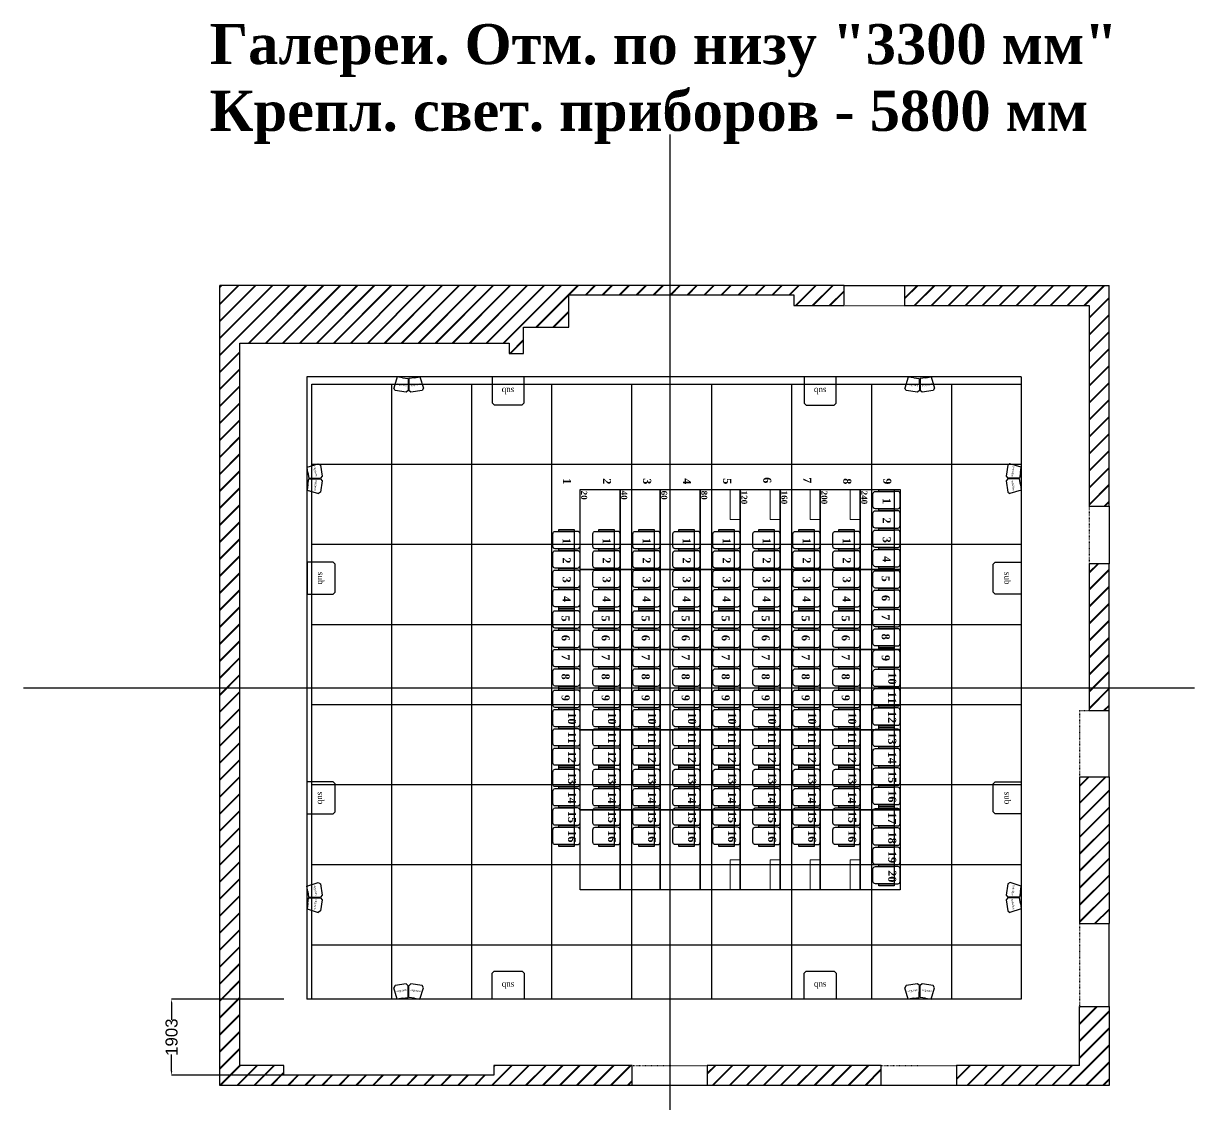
# Model space of a CAD drawing. Header units: millimetres. Extents: x -520232 to 211296, y -156633 to 78411.
# Drawn here: x 1598 to 30862, y 45087 to 72085 of the extents above; entities that cross this region are included whole.
import ezdxf

# ---------------------------------------------------------------- set-up
doc = ezdxf.new("R2010")
doc.units = ezdxf.units.MM
doc.linetypes.add('ACAD_ISO03W100', pattern=[30, 12, -18])
for name, color, linetype in [('Колонки', 10, 'Continuous'), ('Моторы', 7, 'Continuous'), ('Оси', 7, 'Continuous'), ('Партер', 7, 'Continuous'), ('План галлереи', 7, 'Continuous'), ('План планшет1', 7, 'Continuous'), ('Поперечный разрез', 7, 'Continuous')]:
    doc.layers.add(name, color=color, linetype=linetype)
doc.layers.add('Сидения и станки', color=7, linetype='Continuous', lineweight=25)
doc.styles.get("Standard").update_dxf_attribs({"font": 'arial.ttf', "height": 300})
doc.dimstyles.new('Размеры', dxfattribs={"dimtxt": 300, "dimasz": 100, "dimexe": 0.18, "dimexo": 0.0625, "dimgap": 0.09, "dimtad": 0, "dimdec": 0, "dimzin": 0, "dimdsep": 46, "dimtxsty": 'Standard', "dimcen": 0.09, "dimclrd": 250, "dimclre": 250, "dimclrt": 250, "dimadec": 0, "dimazin": 0, "dimtfac": 1, "dimtdec": 0, "dimtofl": 0, "dimtmove": 0, "dimatfit": 3, "dimfxl": 1, "dimtfillclr": 250, "dimtolj": 1, "dimtzin": 0, "dimarcsym": 0})
pattern_1 = [(45, (-17860.87, 43263.6), (-212.132, 212.132), []), (45, (-17850.87, 43263.6), (-212.132, 212.132), []), (45, (-17840.87, 43263.6), (-212.132, 212.132), [])]

# ---------------------------------------------------------------- blocks, each defined once
blk = doc.blocks.new('A$C20D4365F')
at = {"layer": 'Сидения и станки'}
for points in [[(-1231.25, 380), (-1181.25, 380), (-1181.25, 0), (-1231.25, 0)], [(-748.75, 380), (-698.75, 380), (-698.75, 0), (-748.75, 0)], [(-266.25, 380), (-216.25, 380), (-216.25, 0), (-266.25, 0)], [(216.25, 380), (266.25, 380), (266.25, 0), (216.25, 0)], [(698.75, 380), (748.75, 380), (748.75, 0), (698.75, 0)]]:
    blk.add_lwpolyline(points, close=True, dxfattribs=at)
for points in [[(-1121.25, 530), (-808.75, 530, -0.41421356), (-748.75, 470), (-748.75, 0), (-1181.25, 0), (-1181.25, 470, -0.41421356)], [(-638.75, 530), (-326.25, 530, -0.41421356), (-266.25, 470), (-266.25, 0), (-698.75, 0), (-698.75, 470, -0.41421356)], [(-156.25, 530), (156.25, 530, -0.41421356), (216.25, 470), (216.25, 0), (-216.25, 0), (-216.25, 470, -0.41421356)], [(326.25, 530), (638.75, 530, -0.41421356), (698.75, 470), (698.75, 0), (266.25, 0), (266.25, 470, -0.41421356)], [(-748.75, 0), (-1181.25, 0), (-1181.25, -90, 0.41421356), (-1121.25, -150), (-808.75, -150, 0.41421356), (-748.75, -90)], [(-266.25, 0), (-698.75, 0), (-698.75, -90, 0.41421356), (-638.75, -150), (-326.25, -150, 0.41421356), (-266.25, -90)], [(216.25, 0), (-216.25, 0), (-216.25, -90, 0.41421356), (-156.25, -150), (156.25, -150, 0.41421356), (216.25, -90)], [(698.75, 0), (266.25, 0), (266.25, -90, 0.41421356), (326.25, -150), (638.75, -150, 0.41421356), (698.75, -90)]]:
    blk.add_lwpolyline(points, format="xyb", close=True, dxfattribs=at)
blk = doc.blocks.new('Партер Топливо')
at = {"layer": 'Партер'}
for points in [[(-83790, -118474), (-84790, -118474), (-84790, -116474), (-83790, -116474), (-83790, -118474)], [(-82790, -118474), (-83790, -118474), (-83790, -116474), (-82790, -116474), (-82790, -118474)], [(-81790, -118474), (-82790, -118474), (-82790, -116474), (-81790, -116474), (-81790, -118474)], [(-80790, -118474), (-81790, -118474), (-81790, -116474), (-80790, -116474), (-80790, -118474)], [(-79790, -118474), (-80790, -118474), (-80790, -116474), (-79790, -116474), (-79790, -118474)], [(-78790, -118474), (-79790, -118474), (-79790, -116474), (-78790, -116474), (-78790, -118474)], [(-77790, -118474), (-78790, -118474), (-78790, -116474), (-77790, -116474), (-77790, -118474)], [(-76790, -118474), (-77790, -118474), (-77790, -116474), (-76790, -116474), (-76790, -118474)], [(-83790, -120474), (-84790, -120474), (-84790, -118474), (-83790, -118474), (-83790, -120474)], [(-82790, -120474), (-83790, -120474), (-83790, -118474), (-82790, -118474), (-82790, -120474)], [(-81790, -120474), (-82790, -120474), (-82790, -118474), (-81790, -118474), (-81790, -120474)], [(-80790, -120474), (-81790, -120474), (-81790, -118474), (-80790, -118474), (-80790, -120474)], [(-79790, -120474), (-80790, -120474), (-80790, -118474), (-79790, -118474), (-79790, -120474)], [(-78790, -120474), (-79790, -120474), (-79790, -118474), (-78790, -118474), (-78790, -120474)], [(-77790, -120474), (-78790, -120474), (-78790, -118474), (-77790, -118474), (-77790, -120474)], [(-76790, -120474), (-77790, -120474), (-77790, -118474), (-76790, -118474), (-76790, -120474)], [(-83790, -122474), (-84790, -122474), (-84790, -120474), (-83790, -120474), (-83790, -122474)], [(-82790, -122474), (-83790, -122474), (-83790, -120474), (-82790, -120474), (-82790, -122474)], [(-81790, -122474), (-82790, -122474), (-82790, -120474), (-81790, -120474), (-81790, -122474)], [(-80790, -122474), (-81790, -122474), (-81790, -120474), (-80790, -120474), (-80790, -122474)], [(-79790, -122474), (-80790, -122474), (-80790, -120474), (-79790, -120474), (-79790, -122474)], [(-78790, -122474), (-79790, -122474), (-79790, -120474), (-78790, -120474), (-78790, -122474)], [(-77790, -122474), (-78790, -122474), (-78790, -120474), (-77790, -120474), (-77790, -122474)], [(-76790, -122474), (-77790, -122474), (-77790, -120474), (-76790, -120474), (-76790, -122474)], [(-83790, -124474), (-84790, -124474), (-84790, -122474), (-83790, -122474), (-83790, -124474)], [(-82790, -124474), (-83790, -124474), (-83790, -122474), (-82790, -122474), (-82790, -124474)], [(-81790, -124474), (-82790, -124474), (-82790, -122474), (-81790, -122474), (-81790, -124474)], [(-80790, -124474), (-81790, -124474), (-81790, -122474), (-80790, -122474), (-80790, -124474)], [(-79790, -124474), (-80790, -124474), (-80790, -122474), (-79790, -122474), (-79790, -124474)], [(-78790, -124474), (-79790, -124474), (-79790, -122474), (-78790, -122474), (-78790, -124474)], [(-77790, -124474), (-78790, -124474), (-78790, -122474), (-77790, -122474), (-77790, -124474)], [(-76790, -124474), (-77790, -124474), (-77790, -122474), (-76790, -122474), (-76790, -124474)], [(-83790, -126474), (-84790, -126474), (-84790, -124474), (-83790, -124474), (-83790, -126474)], [(-82790, -126474), (-83790, -126474), (-83790, -124474), (-82790, -124474), (-82790, -126474)], [(-81790, -126474), (-82790, -126474), (-82790, -124474), (-81790, -124474), (-81790, -126474)], [(-80790, -126474), (-81790, -126474), (-81790, -124474), (-80790, -124474), (-80790, -126474)], [(-79790, -126474), (-80790, -126474), (-80790, -124474), (-79790, -124474), (-79790, -126474)], [(-78790, -126474), (-79790, -126474), (-79790, -124474), (-78790, -124474), (-78790, -126474)], [(-77790, -126474), (-78790, -126474), (-78790, -124474), (-77790, -124474), (-77790, -126474)], [(-76790, -126474), (-77790, -126474), (-77790, -124474), (-76790, -124474), (-76790, -126474)]]:
    blk.add_lwpolyline(points, dxfattribs=at)
at = {"layer": 'Партер', "color": 18, "lineweight": 13, "true_color": 0x000000}
for points in [[(-83790, -117224), (-83790, -116474), (-83540, -116474), (-83540, -117224), (-83790, -117224)], [(-82790, -117224), (-82790, -116474), (-82540, -116474), (-82540, -117224), (-82790, -117224)], [(-81790, -117224), (-81790, -116474), (-81540, -116474), (-81540, -117224), (-81790, -117224)], [(-80790, -117224), (-80790, -116474), (-80540, -116474), (-80540, -117224), (-80790, -117224)], [(-83790, -126474), (-83790, -125724), (-83540, -125724), (-83540, -126474), (-83790, -126474)], [(-82790, -126474), (-82790, -125724), (-82540, -125724), (-82540, -126474), (-82790, -126474)], [(-81790, -126474), (-81790, -125724), (-81540, -125724), (-81540, -126474), (-81790, -126474)], [(-80790, -126474), (-80790, -125724), (-80540, -125724), (-80540, -126474), (-80790, -126474)]]:
    blk.add_lwpolyline(points, dxfattribs=at)
at = {"layer": 'Партер', "rotation": 270}
for p in [(-84640, -117805), (-83640, -118785), (-82640, -118785), (-81640, -118785), (-80640, -118785), (-79640, -118785), (-78640, -118785), (-77640, -118785), (-76640, -118785), (-84640, -119785), (-83640, -120765), (-82640, -120765), (-81640, -120765), (-80640, -120765), (-79640, -120765), (-78640, -120765), (-77640, -120765), (-76640, -120765), (-84640, -121765), (-83640, -122745), (-82640, -122745), (-81640, -122745), (-80640, -122745), (-79640, -122745), (-78640, -122745), (-77640, -122745), (-76640, -122745), (-84640, -123745), (-83640, -124725), (-82640, -124725), (-81640, -124725), (-80640, -124725), (-79640, -124725), (-78640, -124725), (-77640, -124725), (-76640, -124725), (-84640, -125725)]:
    blk.add_blockref('A$C20D4365F', p, dxfattribs=at)
at = {"layer": 'Партер', "color": 3, "char_height": 200, "width": 382.45, "attachment_point": 4, "rotation": 90}
for s, insert in [('{\\fTimes New Roman|b1|i0|c204|p18;  20}', (-84589, -116963)), ('{\\fTimes New Roman|b1|i0|c204|p18;  19}', (-84589, -117445)), ('{\\fTimes New Roman|b1|i0|c204|p18;  18}', (-84589, -117928)), ('{\\fTimes New Roman|b1|i0|c204|p18;  16}', (-83589, -117962)), ('{\\fTimes New Roman|b1|i0|c204|p18;  16}', (-82589, -117962)), ('{\\fTimes New Roman|b1|i0|c204|p18;  16}', (-81589, -117962)), ('{\\fTimes New Roman|b1|i0|c204|p18;  16}', (-80589, -117962)), ('{\\fTimes New Roman|b1|i0|c204|p18;  16}', (-79589, -117962)), ('{\\fTimes New Roman|b1|i0|c204|p18;  16}', (-78589, -117962)), ('{\\fTimes New Roman|b1|i0|c204|p18;  16}', (-77589, -117962)), ('{\\fTimes New Roman|b1|i0|c204|p18;  16}', (-76589, -117962)), ('{\\fTimes New Roman|b1|i0|c204|p18;  17}', (-84589, -118410)), ('{\\fTimes New Roman|b1|i0|c204|p18;  15}', (-83589, -118445)), ('{\\fTimes New Roman|b1|i0|c204|p18;  15}', (-82589, -118445)), ('{\\fTimes New Roman|b1|i0|c204|p18;  15}', (-81589, -118445)), ('{\\fTimes New Roman|b1|i0|c204|p18;  15}', (-80589, -118445)), ('{\\fTimes New Roman|b1|i0|c204|p18;  15}', (-79589, -118445)), ('{\\fTimes New Roman|b1|i0|c204|p18;  15}', (-78589, -118445)), ('{\\fTimes New Roman|b1|i0|c204|p18;  15}', (-77589, -118445)), ('{\\fTimes New Roman|b1|i0|c204|p18;  15}', (-76589, -118445)), ('{\\fTimes New Roman|b1|i0|c204|p18;  16}', (-84589, -118959)), ('{\\fTimes New Roman|b1|i0|c204|p18;  14}', (-83589, -118927)), ('{\\fTimes New Roman|b1|i0|c204|p18;  14}', (-82589, -118927)), ('{\\fTimes New Roman|b1|i0|c204|p18;  14}', (-81589, -118927)), ('{\\fTimes New Roman|b1|i0|c204|p18;  14}', (-80589, -118927)), ('{\\fTimes New Roman|b1|i0|c204|p18;  14}', (-79589, -118927)), ('{\\fTimes New Roman|b1|i0|c204|p18;  14}', (-78589, -118927)), ('{\\fTimes New Roman|b1|i0|c204|p18;  14}', (-77589, -118927)), ('{\\fTimes New Roman|b1|i0|c204|p18;  14}', (-76589, -118927)), ('{\\fTimes New Roman|b1|i0|c204|p18;  15}', (-84589, -119442)), ('{\\fTimes New Roman|b1|i0|c204|p18;  13}', (-83589, -119410)), ('{\\fTimes New Roman|b1|i0|c204|p18;  13}', (-82589, -119410)), ('{\\fTimes New Roman|b1|i0|c204|p18;  13}', (-81589, -119410)), ('{\\fTimes New Roman|b1|i0|c204|p18;  13}', (-80589, -119410)), ('{\\fTimes New Roman|b1|i0|c204|p18;  13}', (-79589, -119410)), ('{\\fTimes New Roman|b1|i0|c204|p18;  13}', (-78589, -119410)), ('{\\fTimes New Roman|b1|i0|c204|p18;  13}', (-77589, -119410)), ('{\\fTimes New Roman|b1|i0|c204|p18;  13}', (-76589, -119410)), ('{\\fTimes New Roman|b1|i0|c204|p18;  14}', (-84589, -119924)), ('{\\fTimes New Roman|b1|i0|c204|p18;  12}', (-83589, -119942)), ('{\\fTimes New Roman|b1|i0|c204|p18;  12}', (-82589, -119942)), ('{\\fTimes New Roman|b1|i0|c204|p18;  12}', (-81589, -119942)), ('{\\fTimes New Roman|b1|i0|c204|p18;  12}', (-80589, -119942)), ('{\\fTimes New Roman|b1|i0|c204|p18;  12}', (-79589, -119942)), ('{\\fTimes New Roman|b1|i0|c204|p18;  12}', (-78589, -119942)), ('{\\fTimes New Roman|b1|i0|c204|p18;  12}', (-77589, -119942)), ('{\\fTimes New Roman|b1|i0|c204|p18;  12}', (-76589, -119942)), ('{\\fTimes New Roman|b1|i0|c204|p18;  13}', (-84589, -120407)), ('{\\fTimes New Roman|b1|i0|c204|p18;  11}', (-83589, -120425)), ('{\\fTimes New Roman|b1|i0|c204|p18;  11}', (-82589, -120425)), ('{\\fTimes New Roman|b1|i0|c204|p18;  11}', (-81589, -120425)), ('{\\fTimes New Roman|b1|i0|c204|p18;  11}', (-80589, -120425)), ('{\\fTimes New Roman|b1|i0|c204|p18;  11}', (-79589, -120425)), ('{\\fTimes New Roman|b1|i0|c204|p18;  11}', (-78589, -120425)), ('{\\fTimes New Roman|b1|i0|c204|p18;  11}', (-77589, -120425)), ('{\\fTimes New Roman|b1|i0|c204|p18;  11}', (-76589, -120425)), ('{\\fTimes New Roman|b1|i0|c204|p18;  12}', (-84589, -120939)), ('{\\fTimes New Roman|b1|i0|c204|p18;  10}', (-83589, -120907)), ('{\\fTimes New Roman|b1|i0|c204|p18;  10}', (-82589, -120907)), ('{\\fTimes New Roman|b1|i0|c204|p18;  10}', (-81589, -120907)), ('{\\fTimes New Roman|b1|i0|c204|p18;  10}', (-80589, -120907)), ('{\\fTimes New Roman|b1|i0|c204|p18;  10}', (-79589, -120907)), ('{\\fTimes New Roman|b1|i0|c204|p18;  10}', (-78589, -120907)), ('{\\fTimes New Roman|b1|i0|c204|p18;  10}', (-77589, -120907)), ('{\\fTimes New Roman|b1|i0|c204|p18;  10}', (-76589, -120907)), ('{\\fTimes New Roman|b1|i0|c204|p18;  11}', (-84589, -121422)), ('{\\fTimes New Roman|b1|i0|c204|p18;  9}', (-83428, -121494)), ('{\\fTimes New Roman|b1|i0|c204|p18;  9}', (-82428, -121494)), ('{\\fTimes New Roman|b1|i0|c204|p18;  9}', (-81428, -121494)), ('{\\fTimes New Roman|b1|i0|c204|p18;  9}', (-80428, -121494)), ('{\\fTimes New Roman|b1|i0|c204|p18;  9}', (-79428, -121494)), ('{\\fTimes New Roman|b1|i0|c204|p18;  9}', (-78428, -121494)), ('{\\fTimes New Roman|b1|i0|c204|p18;  9}', (-77428, -121494)), ('{\\fTimes New Roman|b1|i0|c204|p18;  9}', (-76428, -121494)), ('{\\fTimes New Roman|b1|i0|c204|p18;  10}', (-84589, -121904)), ('{\\fTimes New Roman|b1|i0|c204|p18;  8}', (-83428, -122026)), ('{\\fTimes New Roman|b1|i0|c204|p18;  8}', (-82428, -122026)), ('{\\fTimes New Roman|b1|i0|c204|p18;  8}', (-81428, -122026)), ('{\\fTimes New Roman|b1|i0|c204|p18;  8}', (-80428, -122026)), ('{\\fTimes New Roman|b1|i0|c204|p18;  8}', (-79428, -122026)), ('{\\fTimes New Roman|b1|i0|c204|p18;  8}', (-78428, -122026)), ('{\\fTimes New Roman|b1|i0|c204|p18;  8}', (-77428, -122026)), ('{\\fTimes New Roman|b1|i0|c204|p18;  8}', (-76428, -122026)), ('{\\fTimes New Roman|b1|i0|c204|p18;  9}', (-84428, -122491)), ('{\\fTimes New Roman|b1|i0|c204|p18;  7}', (-83428, -122509)), ('{\\fTimes New Roman|b1|i0|c204|p18;  7}', (-82428, -122509)), ('{\\fTimes New Roman|b1|i0|c204|p18;  7}', (-81428, -122509)), ('{\\fTimes New Roman|b1|i0|c204|p18;  7}', (-80428, -122509)), ('{\\fTimes New Roman|b1|i0|c204|p18;  7}', (-79428, -122509)), ('{\\fTimes New Roman|b1|i0|c204|p18;  7}', (-78428, -122509)), ('{\\fTimes New Roman|b1|i0|c204|p18;  7}', (-77428, -122509)), ('{\\fTimes New Roman|b1|i0|c204|p18;  7}', (-76428, -122509)), ('{\\fTimes New Roman|b1|i0|c204|p18;  8}', (-84428, -123023)), ('{\\fTimes New Roman|b1|i0|c204|p18;  6}', (-83428, -122991)), ('{\\fTimes New Roman|b1|i0|c204|p18;  6}', (-82428, -122991)), ('{\\fTimes New Roman|b1|i0|c204|p18;  6}', (-81428, -122991)), ('{\\fTimes New Roman|b1|i0|c204|p18;  6}', (-80428, -122991)), ('{\\fTimes New Roman|b1|i0|c204|p18;  6}', (-79428, -122991)), ('{\\fTimes New Roman|b1|i0|c204|p18;  6}', (-78428, -122991)), ('{\\fTimes New Roman|b1|i0|c204|p18;  6}', (-77428, -122991)), ('{\\fTimes New Roman|b1|i0|c204|p18;  6}', (-76428, -122991)), ('{\\fTimes New Roman|b1|i0|c204|p18;  5}', (-83428, -123474)), ('{\\fTimes New Roman|b1|i0|c204|p18;  5}', (-82428, -123474)), ('{\\fTimes New Roman|b1|i0|c204|p18;  5}', (-81428, -123474)), ('{\\fTimes New Roman|b1|i0|c204|p18;  5}', (-80428, -123474)), ('{\\fTimes New Roman|b1|i0|c204|p18;  5}', (-79428, -123474)), ('{\\fTimes New Roman|b1|i0|c204|p18;  5}', (-78428, -123474)), ('{\\fTimes New Roman|b1|i0|c204|p18;  5}', (-77428, -123474)), ('{\\fTimes New Roman|b1|i0|c204|p18;  5}', (-76428, -123474)), ('{\\fTimes New Roman|b1|i0|c204|p18;  7}', (-84428, -123506)), ('{\\fTimes New Roman|b1|i0|c204|p18;  6}', (-84428, -123988)), ('{\\fTimes New Roman|b1|i0|c204|p18;  4}', (-83454, -123963)), ('{\\fTimes New Roman|b1|i0|c204|p18;  4}', (-82454, -123963)), ('{\\fTimes New Roman|b1|i0|c204|p18;  4}', (-81454, -123963)), ('{\\fTimes New Roman|b1|i0|c204|p18;  4}', (-80454, -123963)), ('{\\fTimes New Roman|b1|i0|c204|p18;  4}', (-79454, -123963)), ('{\\fTimes New Roman|b1|i0|c204|p18;  4}', (-78454, -123963)), ('{\\fTimes New Roman|b1|i0|c204|p18;  4}', (-77454, -123963)), ('{\\fTimes New Roman|b1|i0|c204|p18;  4}', (-76454, -123963)), ('{\\fTimes New Roman|b1|i0|c204|p18;  5}', (-84428, -124471)), ('{\\fTimes New Roman|b1|i0|c204|p18;  3}', (-83454, -124446)), ('{\\fTimes New Roman|b1|i0|c204|p18;  3}', (-82454, -124446)), ('{\\fTimes New Roman|b1|i0|c204|p18;  3}', (-81454, -124446)), ('{\\fTimes New Roman|b1|i0|c204|p18;  3}', (-80454, -124446)), ('{\\fTimes New Roman|b1|i0|c204|p18;  3}', (-79454, -124446)), ('{\\fTimes New Roman|b1|i0|c204|p18;  3}', (-78454, -124446)), ('{\\fTimes New Roman|b1|i0|c204|p18;  3}', (-77454, -124446)), ('{\\fTimes New Roman|b1|i0|c204|p18;  3}', (-76454, -124446)), ('{\\fTimes New Roman|b1|i0|c204|p18;  4}', (-84454, -124960)), ('{\\fTimes New Roman|b1|i0|c204|p18;  2}', (-83454, -124928)), ('{\\fTimes New Roman|b1|i0|c204|p18;  2}', (-82454, -124928)), ('{\\fTimes New Roman|b1|i0|c204|p18;  2}', (-81454, -124928)), ('{\\fTimes New Roman|b1|i0|c204|p18;  2}', (-80454, -124928)), ('{\\fTimes New Roman|b1|i0|c204|p18;  2}', (-79454, -124928)), ('{\\fTimes New Roman|b1|i0|c204|p18;  2}', (-78454, -124928)), ('{\\fTimes New Roman|b1|i0|c204|p18;  2}', (-77454, -124928)), ('{\\fTimes New Roman|b1|i0|c204|p18;  2}', (-76454, -124928)), ('{\\fTimes New Roman|b1|i0|c204|p18;  3}', (-84454, -125443)), ('{\\fTimes New Roman|b1|i0|c204|p18;  1}', (-83454, -125411)), ('{\\fTimes New Roman|b1|i0|c204|p18;  1}', (-82454, -125411)), ('{\\fTimes New Roman|b1|i0|c204|p18;  1}', (-81454, -125411)), ('{\\fTimes New Roman|b1|i0|c204|p18;  1}', (-80454, -125411)), ('{\\fTimes New Roman|b1|i0|c204|p18;  1}', (-79454, -125411)), ('{\\fTimes New Roman|b1|i0|c204|p18;  1}', (-78454, -125411)), ('{\\fTimes New Roman|b1|i0|c204|p18;  1}', (-77454, -125411)), ('{\\fTimes New Roman|b1|i0|c204|p18;  1}', (-76454, -125411)), ('{\\fTimes New Roman|b1|i0|c204|p18;  2}', (-84454, -125925)), ('{\\fTimes New Roman|b1|i0|c204|p18;  1}', (-84454, -126408))]:
    blk.add_mtext(s, dxfattribs=dict(at, insert=insert))
at = {"layer": 'Партер', "color": 0, "char_height": 150, "width": 439.44, "attachment_point": 4, "rotation": 90}
for s, insert in [('{\\fTimes New Roman|b1|i0|c204|p18; 240}', (-83892, -126500)), ('{\\fTimes New Roman|b1|i0|c204|p18; 200}', (-82892, -126500)), ('{\\fTimes New Roman|b1|i0|c204|p18; 160}', (-81892, -126500)), ('{\\fTimes New Roman|b1|i0|c204|p18; 120}', (-80892, -126500)), ('{\\fTimes New Roman|b1|i0|c204|p18; 80}', (-79892, -126500)), ('{\\fTimes New Roman|b1|i0|c204|p18; 60}', (-78892, -126500)), ('{\\fTimes New Roman|b1|i0|c204|p18; 40}', (-77892, -126500)), ('{\\fTimes New Roman|b1|i0|c204|p18; 20}', (-76892, -126500))]:
    blk.add_mtext(s, dxfattribs=dict(at, insert=insert))
at = {"layer": 'Партер', "color": 5, "char_height": 200, "width": 500.97, "attachment_point": 4, "rotation": 90}
for s, insert in [('{\\fTimes New Roman|b1|i0|c204|p18;  9}', (-84466, -126903)), ('{\\fTimes New Roman|b1|i0|c204|p18;  8}', (-83466, -126903)), ('{\\fTimes New Roman|b1|i0|c204|p18;  7}', (-82466, -126929)), ('{\\fTimes New Roman|b1|i0|c204|p18;  6}', (-81466, -126929)), ('{\\fTimes New Roman|b1|i0|c204|p18;  5}', (-80466, -126903)), ('{\\fTimes New Roman|b1|i0|c204|p18;  4}', (-79466, -126903)), ('{\\fTimes New Roman|b1|i0|c204|p18;  3}', (-78466, -126903)), ('{\\fTimes New Roman|b1|i0|c204|p18;  2}', (-77466, -126903)), ('{\\fTimes New Roman|b1|i0|c204|p18;  1}', (-76466, -126903))]:
    blk.add_mtext(s, dxfattribs=dict(at, insert=insert))
blk = doc.blocks.new('*D76')
at = {"layer": 'Defpoints', "color": 0, "lineweight": 13, "transparency": 16777216}
for p in [(5300, 47721), (8107, 47721), (8107, 45818)]:
    blk.add_point(p, dxfattribs=at)
at = {"layer": 'Поперечный разрез', "color": 250, "lineweight": -2, "transparency": 16777216}
for p, q in [((8106, 47721), (5300, 47721)), ((5300, 47621), (5300, 47204)), ((5300, 45918), (5300, 46336)), ((8106, 45818), (5300, 45818))]:
    blk.add_line(p, q, dxfattribs=at)
at = {"layer": 'Поперечный разрез', "color": 250, "lineweight": 13, "transparency": 16777216}
for points in [[(5283, 47621), (5317, 47621), (5300, 47721)], [(5283, 45918), (5317, 45918), (5300, 45818)]]:
    blk.add_solid(points, dxfattribs=at)
at = {"layer": 'Поперечный разрез', "color": 250, "lineweight": 13, "transparency": 16777216, "insert": (5300, 46770), "char_height": 300, "attachment_point": 5, "rotation": 90}
blk.add_mtext('\\A1;1903', dxfattribs=at)

msp = doc.modelspace()

# ---------------------------------------------------------------- hatches: boundary and pattern name
at = {"layer": 'План планшет1'}
h = msp.add_hatch(dxfattribs=at)
h.set_pattern_fill('JIS_RC_30', color=254, scale=10, style=0)
h.set_pattern_definition(pattern_1)
h.paths.add_polyline_path([(22105.501, 65540.245), (6505.501, 65540.245), (6505.501, 45565.245), (28725.501, 45565.245), (28725.501, 47536.245), (27987.501, 47536.245), (27987.501, 46065.245), (24911.501, 46065.245), (24911.501, 45565.245), (23034.501, 45565.245), (23034.501, 46065.245), (18686.501, 46065.245), (18686.501, 45565.245), (16807.501, 45565.245), (16807.501, 46065.245), (13349.501, 46065.245), (13349.501, 45818.245), (8106.501, 45818.245), (8106.501, 46065.245), (7005.501, 46065.245), (7005.501, 64103.245), (13738.501, 64103.245), (13738.501, 63843.245), (14097.501, 63843.245), (14097.501, 64497.245), (15229.501, 64497.245), (15229.501, 65308.245), (20845.501, 65308.245), (20845.501, 65040.245), (22105.501, 65040.245)])
h = msp.add_hatch(dxfattribs=at)
h.set_pattern_fill('JIS_RC_30', color=254, scale=10, style=0)
h.set_pattern_definition(pattern_1)
h.paths.add_polyline_path([(23617.501, 65540.245), (23617.501, 65040.245), (28225.501, 65040.245), (28225.501, 60029.245), (28725.501, 60029.245), (28725.501, 65540.245)])
h = msp.add_hatch(dxfattribs=at)
h.set_pattern_fill('JIS_RC_30', color=254, scale=10, style=0)
h.set_pattern_definition(pattern_1)
h.paths.add_polyline_path([(28725.501, 54924.245), (28725.501, 58594.245), (28225.501, 58594.245), (28225.501, 54924.245)])
h = msp.add_hatch(dxfattribs=at)
h.set_pattern_fill('JIS_RC_30', color=254, scale=10, style=0)
h.set_pattern_definition(pattern_1)
h.paths.add_polyline_path([(27987.501, 53270.245), (28725.501, 53270.245), (28725.501, 49605.245), (27987.501, 49605.245)])

# ---------------------------------------------------------------- linework, layer by layer
at = {"layer": 'Колонки'}
for p, q in [((10933.501, 63256.245), (10849.236, 62974.938)), ((11072.032, 63236.012), (10933.501, 63256.245)), ((11072.032, 63236.012), (11210.562, 63215.779)), ((11210.562, 63215.779), (11210.85, 62922.122)), ((11368.326, 63236.602), (11229.883, 63215.777)), ((11229.883, 63215.777), (11230.85, 62922.122)), ((11368.326, 63236.602), (11506.768, 63257.427)), ((11506.768, 63257.427), (11592.235, 62976.483)), ((14106.768, 63257.427), (13306.768, 63257.427)), ((13306.768, 63257.427), (13306.768, 62607.427)), ((14106.768, 62607.427), (14106.768, 63257.427)), ((21907.234, 63256.245), (21107.234, 63256.245)), ((21107.234, 63256.245), (21107.234, 62606.245)), ((21907.234, 62606.245), (21907.234, 63256.245)), ((23707.234, 63255.063), (23622.969, 62973.756)), ((23845.765, 63234.83), (23707.234, 63255.063)), ((23845.765, 63234.83), (23984.295, 63214.596)), ((23984.295, 63214.596), (23984.583, 62920.94)), ((24142.059, 63235.42), (24003.616, 63214.595)), ((24003.616, 63214.595), (24004.583, 62920.94)), ((24142.059, 63235.42), (24280.501, 63256.245)), ((24280.501, 63256.245), (24365.968, 62975.301)), ((10884.364, 62919.814), (10849.236, 62974.938)), ((11161.424, 62879.348), (10884.364, 62919.814)), ((11210.85, 62922.122), (11161.424, 62879.348)), ((11280.458, 62879.56), (11230.85, 62922.122)), ((11557.343, 62921.21), (11280.458, 62879.56)), ((11592.235, 62976.483), (11557.343, 62921.21)), ((23658.097, 62918.632), (23622.969, 62973.756)), ((23984.583, 62920.94), (23935.157, 62878.166)), ((24054.191, 62878.377), (24004.583, 62920.94)), ((24331.076, 62920.028), (24054.191, 62878.377)), ((24365.968, 62975.301), (24331.076, 62920.028)), ((23935.157, 62878.166), (23658.097, 62918.632)), ((13356.768, 62557.427), (13306.768, 62607.427)), ((13356.768, 62557.427), (14056.768, 62557.427)), ((14106.768, 62607.427), (14056.768, 62557.427)), ((21157.234, 62556.245), (21107.234, 62606.245)), ((21157.234, 62556.245), (21857.234, 62556.245)), ((21907.234, 62606.245), (21857.234, 62556.245)), ((8684.684, 61006.245), (8965.628, 61091.712)), ((8705.509, 60867.803), (8684.684, 61006.245)), ((8965.628, 61091.712), (9020.901, 61056.82)), ((9020.901, 61056.82), (9062.551, 60779.935)), ((26194.284, 61056.82), (26152.634, 60779.935)), ((26249.557, 61091.712), (26194.284, 61056.82)), ((26530.501, 61006.245), (26249.557, 61091.712)), ((26509.676, 60867.803), (26530.501, 61006.245)), ((8705.509, 60867.803), (8726.334, 60729.36)), ((8706.099, 60571.508), (8726.332, 60710.039)), ((8726.332, 60710.039), (9019.989, 60710.327)), ((8726.334, 60729.36), (9019.989, 60730.327)), ((9062.551, 60779.935), (9019.989, 60730.327)), ((9019.989, 60710.327), (9062.763, 60660.901)), ((9062.763, 60660.901), (9022.296, 60383.84)), ((26195.196, 60710.327), (26152.422, 60660.901)), ((26152.422, 60660.901), (26192.889, 60383.84)), ((26152.634, 60779.935), (26195.196, 60730.327)), ((26488.851, 60729.36), (26195.196, 60730.327)), ((26488.853, 60710.039), (26195.196, 60710.327)), ((26509.676, 60867.803), (26488.851, 60729.36)), ((26509.086, 60571.508), (26488.853, 60710.039)), ((8706.099, 60571.508), (8685.866, 60432.978)), ((8685.866, 60432.978), (8967.173, 60348.713)), ((9022.296, 60383.84), (8967.173, 60348.713)), ((26192.889, 60383.84), (26248.012, 60348.713)), ((26529.319, 60432.978), (26248.012, 60348.713)), ((26509.086, 60571.508), (26529.319, 60432.978)), ((8685.866, 58632.978), (8685.866, 57832.978)), ((9335.866, 58632.978), (8685.866, 58632.978)), ((9335.866, 58632.978), (9385.866, 58582.978)), ((9385.866, 57882.978), (9385.866, 58582.978)), ((25879.319, 58632.978), (25829.319, 58582.978)), ((25829.319, 57882.978), (25829.319, 58582.978)), ((25879.319, 58632.978), (26529.319, 58632.978)), ((26529.319, 58632.978), (26529.319, 57832.978)), ((8685.866, 57832.978), (9335.866, 57832.978)), ((9385.866, 57882.978), (9335.866, 57832.978)), ((25829.319, 57882.978), (25879.319, 57832.978)), ((26529.319, 57832.978), (25879.319, 57832.978)), ((8683.501, 53144.512), (8683.501, 52344.512)), ((9333.501, 53144.512), (8683.501, 53144.512)), ((9333.501, 53144.512), (9383.501, 53094.512)), ((9383.501, 52394.512), (9383.501, 53094.512)), ((25881.684, 53144.512), (25831.684, 53094.512)), ((25831.684, 52394.512), (25831.684, 53094.512)), ((25881.684, 53144.512), (26531.684, 53144.512)), ((26531.684, 53144.512), (26531.684, 52344.512)), ((9383.501, 52394.512), (9333.501, 52344.512)), ((25831.684, 52394.512), (25881.684, 52344.512)), ((8683.501, 52344.512), (9333.501, 52344.512)), ((26531.684, 52344.512), (25881.684, 52344.512)), ((8683.501, 50544.512), (8964.446, 50629.979)), ((8964.446, 50629.979), (9019.719, 50595.087)), ((26250.739, 50629.979), (26195.466, 50595.087)), ((26531.684, 50544.512), (26250.739, 50629.979)), ((8704.326, 50406.069), (8683.501, 50544.512)), ((8704.326, 50406.069), (8725.151, 50267.627)), ((9019.719, 50595.087), (9061.369, 50318.202)), ((26195.466, 50595.087), (26153.816, 50318.202)), ((26510.859, 50406.069), (26490.033, 50267.627)), ((26510.859, 50406.069), (26531.684, 50544.512)), ((8704.917, 50109.775), (8684.684, 49971.245)), ((8704.917, 50109.775), (8725.15, 50248.305)), ((8725.15, 50248.305), (9018.807, 50248.594)), ((8725.151, 50267.627), (9018.807, 50268.594)), ((9061.369, 50318.202), (9018.807, 50268.594)), ((9018.807, 50248.594), (9061.58, 50199.168)), ((9061.58, 50199.168), (9021.114, 49922.107)), ((26196.378, 50248.594), (26153.604, 50199.168)), ((26153.604, 50199.168), (26194.071, 49922.107)), ((26153.816, 50318.202), (26196.378, 50268.594)), ((26490.033, 50267.627), (26196.378, 50268.594)), ((26490.035, 50248.305), (26196.378, 50248.594)), ((26510.268, 50109.775), (26490.035, 50248.305)), ((26510.268, 50109.775), (26530.501, 49971.245)), ((8684.684, 49971.245), (8965.991, 49886.98)), ((9021.114, 49922.107), (8965.991, 49886.98)), ((26194.071, 49922.107), (26249.194, 49886.98)), ((26530.501, 49971.245), (26249.194, 49886.98)), ((13356.768, 48420.063), (13306.768, 48370.063)), ((13306.768, 47720.063), (13306.768, 48370.063)), ((13356.768, 48420.063), (14056.768, 48420.063)), ((14106.768, 48370.063), (14056.768, 48420.063)), ((14106.768, 48370.063), (14106.768, 47720.063)), ((21157.234, 48421.245), (21107.234, 48371.245)), ((21107.234, 47721.245), (21107.234, 48371.245)), ((21157.234, 48421.245), (21857.234, 48421.245)), ((21907.234, 48371.245), (21857.234, 48421.245)), ((21907.234, 48371.245), (21907.234, 47721.245)), ((10884.364, 48057.675), (10849.236, 48002.552)), ((10933.501, 47721.245), (10849.236, 48002.552)), ((11161.424, 48098.142), (10884.364, 48057.675)), ((11210.85, 48055.368), (11161.424, 48098.142)), ((11210.562, 47761.711), (11210.85, 48055.368)), ((11229.883, 47761.713), (11230.85, 48055.368)), ((11280.458, 48097.93), (11230.85, 48055.368)), ((11557.343, 48056.28), (11280.458, 48097.93)), ((11506.768, 47720.063), (11592.235, 48001.007)), ((11592.235, 48001.007), (11557.343, 48056.28)), ((23658.097, 48058.858), (23622.969, 48003.734)), ((23707.234, 47722.427), (23622.969, 48003.734)), ((23935.157, 48099.324), (23658.097, 48058.858)), ((23984.583, 48056.55), (23935.157, 48099.324)), ((23984.295, 47762.894), (23984.583, 48056.55)), ((24003.616, 47762.895), (24004.583, 48056.55)), ((24054.191, 48099.112), (24004.583, 48056.55)), ((24331.076, 48057.462), (24054.191, 48099.112)), ((24280.501, 47721.245), (24365.968, 48002.189)), ((24365.968, 48002.189), (24331.076, 48057.462)), ((11072.032, 47741.478), (10933.501, 47721.245)), ((11072.032, 47741.478), (11210.562, 47761.711)), ((11368.326, 47740.888), (11229.883, 47761.713)), ((11368.326, 47740.888), (11506.768, 47720.063)), ((14106.768, 47720.063), (13306.768, 47720.063)), ((21907.234, 47721.245), (21107.234, 47721.245)), ((23845.765, 47742.66), (23707.234, 47722.427)), ((23845.765, 47742.66), (23984.295, 47762.894)), ((24142.059, 47742.07), (24003.616, 47762.895)), ((24142.059, 47742.07), (24280.501, 47721.245))]:
    msp.add_line(p, q, dxfattribs=at)
at = {"layer": 'Оси'}
for p, q in [((17747.001, 69308.04), (17747.001, 41444.372)), ((30862.318, 55488.745), (1597.575, 55488.745))]:
    msp.add_line(p, q, dxfattribs=at)
at = {"layer": 'План галлереи', "lineweight": -2}
for p, q in [((8683.501, 63256.245), (8683.501, 47721.245)), ((26530.501, 63256.245), (8683.501, 63256.245)), ((26530.501, 63256.245), (26530.501, 47721.245)), ((26530.501, 47721.245), (8683.501, 47721.245))]:
    msp.add_line(p, q, dxfattribs=at)
at = {"layer": 'План планшет1', "color": 254}
for p, q in [((22105.501, 65540.245), (6505.501, 65540.245)), ((6505.501, 45565.245), (6505.501, 65540.245)), ((15229.501, 64497.245), (15229.501, 65308.245)), ((15229.501, 65308.245), (20845.501, 65308.245)), ((20845.501, 65308.245), (20845.501, 65040.245)), ((22105.501, 65040.245), (22105.501, 65540.245)), ((22105.501, 65540.245), (23617.501, 65540.245)), ((23617.501, 65540.245), (23617.501, 65040.245)), ((23617.501, 65540.245), (28725.501, 65540.245)), ((28725.501, 60029.245), (28725.501, 65540.245)), ((20845.501, 65040.245), (22105.501, 65040.245)), ((23617.501, 65040.245), (28225.501, 65040.245)), ((28225.501, 65040.245), (28225.501, 60029.245)), ((14097.501, 63843.245), (14097.501, 64497.245)), ((14097.501, 64497.245), (15229.501, 64497.245)), ((7005.501, 46065.245), (7005.501, 64103.245)), ((7005.501, 64103.245), (13738.501, 64103.245)), ((13738.501, 64103.245), (13738.501, 63843.245)), ((13738.501, 63843.245), (13738.501, 63843.245)), ((13738.501, 63843.245), (14097.501, 63843.245)), ((8800.501, 47721.245), (8800.501, 63078.245)), ((8800.501, 63078.245), (26530.501, 63078.245)), ((10800.501, 47721.245), (10800.501, 63078.245)), ((12800.501, 47721.245), (12800.501, 63078.245)), ((14800.501, 47721.245), (14800.501, 63078.245)), ((16800.501, 47721.245), (16800.501, 63078.245)), ((18800.501, 47721.245), (18800.501, 63078.245)), ((20800.501, 47721.245), (20800.501, 63078.245)), ((22800.501, 47721.245), (22800.501, 63078.245)), ((24800.501, 47721.245), (24800.501, 63078.245)), ((8800.501, 61078.245), (26530.501, 61078.245)), ((28225.501, 60029.245), (28725.501, 60029.245)), ((28725.501, 60029.245), (28725.501, 58594.245)), ((8800.501, 59078.245), (26530.501, 59078.245)), ((28725.501, 58594.245), (28225.501, 58594.245)), ((28225.501, 58594.245), (28225.501, 54924.245)), ((28725.501, 54924.245), (28725.501, 58594.245)), ((8800.501, 57078.245), (26530.501, 57078.245)), ((8800.501, 55078.245), (26530.501, 55078.245)), ((27987.501, 54924.245), (27987.501, 54924.245)), ((28225.501, 54924.245), (28725.501, 54924.245)), ((28725.501, 53270.245), (28725.501, 54924.245)), ((27987.501, 53270.245), (28725.501, 53270.245)), ((27987.501, 53270.245), (27987.501, 49605.245)), ((28725.501, 53270.245), (28725.501, 49605.245)), ((8800.501, 53078.245), (26531.684, 53078.245)), ((8800.501, 51078.245), (26530.501, 51078.245)), ((27987.501, 49605.245), (28725.501, 49605.245)), ((28725.501, 47536.245), (28725.501, 49605.245)), ((8800.501, 49078.245), (26530.501, 49078.245)), ((27987.501, 47536.245), (28725.501, 47536.245)), ((27987.501, 46065.245), (27987.501, 47536.245)), ((28725.501, 47536.245), (28725.501, 45565.245)), ((8106.501, 46065.245), (7005.501, 46065.245)), ((8106.501, 45818.245), (8106.501, 46065.245)), ((16807.501, 46065.245), (13349.501, 46065.245)), ((13349.501, 46065.245), (13349.501, 45818.245)), ((16807.501, 45565.245), (16807.501, 46065.245)), ((23034.501, 46065.245), (18686.501, 46065.245)), ((18686.501, 46065.245), (18686.501, 45565.245)), ((23034.501, 45565.245), (23034.501, 46065.245)), ((27987.501, 46065.245), (24911.501, 46065.245)), ((24911.501, 46065.245), (24911.501, 45565.245)), ((13349.501, 45818.245), (8106.501, 45818.245)), ((28725.501, 45565.245), (6505.501, 45565.245)), ((18686.501, 45565.245), (16807.501, 45565.245)), ((24911.501, 45565.245), (23034.501, 45565.245))]:
    msp.add_line(p, q, dxfattribs=at)
at = {"layer": 'План планшет1', "color": 254, "linetype": 'ACAD_ISO03W100'}
for p, q in [((22105.501, 65040.245), (23617.501, 65040.245)), ((28225.501, 60029.245), (28225.501, 58594.245)), ((27987.501, 54924.245), (28225.501, 54924.245)), ((27987.501, 54924.245), (27987.501, 53270.245)), ((27987.501, 49605.245), (27987.501, 47536.245)), ((16807.501, 46065.245), (18686.501, 46065.245)), ((23034.501, 46065.245), (24911.501, 46065.245))]:
    msp.add_line(p, q, dxfattribs=at)

# ---------------------------------------------------------------- block references
at = {"layer": 'Партер', "lineweight": 13, "rotation": 180}
msp.add_blockref('Партер Топливо', (-61284.092, -66025.092), dxfattribs=at)

# ---------------------------------------------------------------- texts
at = {"layer": 'Колонки'}
for s, width, insert, char_height, attachment_point, rotation in [('{\\fTimes New Roman|b0|i0|c0|p18;sattellite}', 303.76736, (11180.319, 63059.374), 50, 7, 171.6903534), ('{\\fTimes New Roman|b0|i0|c0|p18;sattellite}', 303.76736, (11523.199, 63098.976), 50, 7, 188.5545086), ('{\\fTimes New Roman|b0|i0|c0|p18;sub}', 428.52487, (13862.964, 62988.505), 150, 7, 180), ('{\\fTimes New Roman|b0|i0|c0|p18;sub}', 428.52487, (21663.43, 62987.322), 150, 7, 180), ('{\\fTimes New Roman|b0|i0|c0|p18;sattellite}', 303.76736, (23954.052, 63058.192), 50, 7, 171.6903534), ('{\\fTimes New Roman|b0|i0|c0|p18;sattellite}', 303.76736, (24296.932, 63097.793), 50, 7, 188.5545086), ('{\\fTimes New Roman|b0|i0|c0|p18;sattellite}', 303.76736, (8843.135, 61022.676), 50, 3, 98.5545086), ('{\\fTimes New Roman|b0|i0|c0|p18;sattellite}', 303.76736, (26372.05, 61022.676), 50, 1, 261.4454914), ('{\\fTimes New Roman|b0|i0|c0|p18;sattellite}', 303.76736, (8882.736, 60679.796), 50, 3, 81.6903534), ('{\\fTimes New Roman|b0|i0|c0|p18;sattellite}', 303.76736, (26332.449, 60679.796), 50, 1, 278.3096466), ('{\\fTimes New Roman|b0|i0|c0|p18;sub}', 428.52487, (8954.788, 58389.174), 150, 7, 270), ('{\\fTimes New Roman|b0|i0|c0|p18;sub}', 428.52487, (26260.396, 58389.174), 150, 1, 270), ('{\\fTimes New Roman|b0|i0|c0|p18;sub}', 428.52487, (8952.424, 52900.708), 150, 7, 270), ('{\\fTimes New Roman|b0|i0|c0|p18;sub}', 428.52487, (26262.761, 52900.708), 150, 1, 270), ('{\\fTimes New Roman|b0|i0|c0|p18;sattellite}', 303.76736, (8841.953, 50560.943), 50, 3, 98.5545086), ('{\\fTimes New Roman|b0|i0|c0|p18;sattellite}', 303.76736, (26373.232, 50560.943), 50, 1, 261.4454914), ('{\\fTimes New Roman|b0|i0|c0|p18;sattellite}', 303.76736, (8881.554, 50218.062), 50, 3, 81.6903534), ('{\\fTimes New Roman|b0|i0|c0|p18;sattellite}', 303.76736, (26333.631, 50218.062), 50, 1, 278.3096466), ('{\\fTimes New Roman|b0|i0|c0|p18;sub}', 428.52487, (13862.964, 47988.985), 150, 1, 180), ('{\\fTimes New Roman|b0|i0|c0|p18;sub}', 428.52487, (21663.43, 47990.168), 150, 1, 180), ('{\\fTimes New Roman|b0|i0|c0|p18;sattellite}', 303.76736, (11180.319, 47918.116), 50, 1, 188.3096466), ('{\\fTimes New Roman|b0|i0|c0|p18;sattellite}', 303.76736, (11523.199, 47878.514), 50, 1, 171.4454914), ('{\\fTimes New Roman|b0|i0|c0|p18;sattellite}', 303.76736, (23954.052, 47919.298), 50, 1, 188.3096466), ('{\\fTimes New Roman|b0|i0|c0|p18;sattellite}', 303.76736, (24296.932, 47879.697), 50, 1, 171.4454914)]:
    msp.add_mtext_dynamic_manual_height_columns(s, width=width, gutter_width=2500, heights=[0], dxfattribs=dict(at, insert=insert, char_height=char_height, attachment_point=attachment_point, rotation=rotation))
at = {"layer": 'Моторы', "insert": (6252.814, 72069.752), "char_height": 1000, "width": 24873.58186, "attachment_point": 1}
msp.add_mtext('{\\fTimes New Roman|b1|i0|c204|p18;Галереи. Отм. по низу "3300 мм"\\PКрепл. свет. приборов - 5800 мм}', dxfattribs=at)

# ---------------------------------------------------------------- dimensions: what is measured, and where the dimension line sits
at = {"layer": 'Поперечный разрез', "lineweight": 13}
dim = msp.add_linear_dim(base=(5299.903, 47721.245), p1=(8106.501, 45818.245), p2=(8106.501, 47721.245), angle=90, dimstyle='Размеры', dxfattribs=at)
dim.commit()
dim.dimension.update_dxf_attribs({"geometry": '*D76', "text_midpoint": (5299.903, 46769.745)})

doc.saveas('drawing.dxf')
